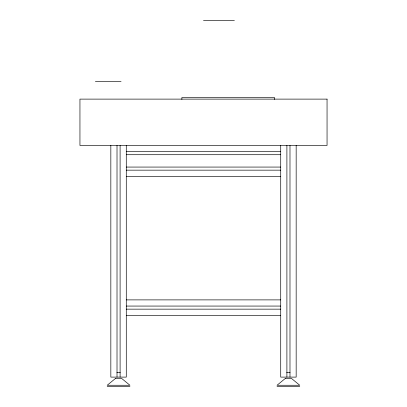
<?xml version="1.0" encoding="UTF-8"?>
<svg xmlns="http://www.w3.org/2000/svg" width="407" height="407" viewBox="0 0 407 407"><rect width="100%" height="100%" fill="white"/><g stroke="black" fill="none" stroke-linecap="round" stroke-linejoin="round"><path stroke-width="0.61" d="M203.5 20.35L234.386 20.35M95.391 81.604L121.067 81.604M126.282 151.623L280.718 151.623M126.282 154.711L280.718 154.711M126.282 167.068L280.718 167.068M126.282 170.157L280.718 170.157M126.282 176.333L280.718 176.333M126.282 299.888L280.718 299.888M126.282 306.064L280.718 306.064M126.282 309.152L280.718 309.152M126.282 315.328L280.718 315.328M116.921 372.547L120.258 372.547M286.716 372.547L290.049 372.547M107.199 386.65L129.94 386.65M277.03 386.65L299.771 386.65M296.164 145.447L296.164 377.106L280.718 377.106L280.718 145.447M289.988 145.447L289.988 377.106M286.899 145.447L286.899 377.106M274.542 99.461L274.542 97.568L181.878 97.568L181.878 99.461M126.282 145.447L126.282 377.106L110.836 377.106L110.836 145.447M120.101 145.447L120.101 377.106M117.013 145.447L117.013 377.106M115.491 378.444L107.199 385.261L129.94 385.261L121.652 378.444L115.491 378.444M285.322 378.444L277.03 385.261L299.771 385.261L291.478 378.444L285.322 378.444M327.05 99.115L79.95 99.115L79.95 145.447L327.05 145.447L327.05 99.115"/></g></svg>
